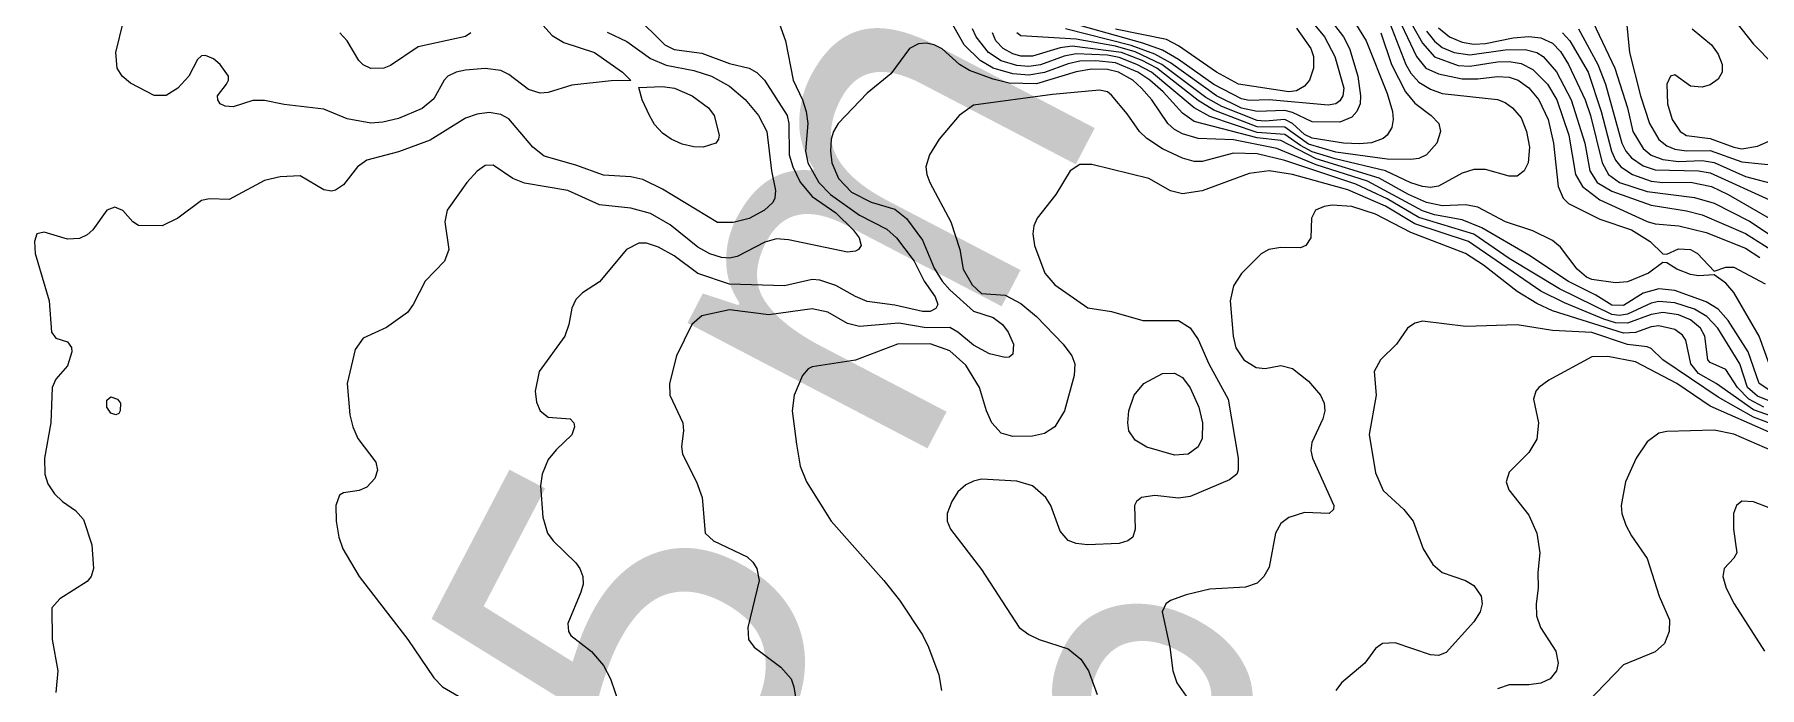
# Model space of a CAD drawing. Extents: x 474277 to 475042, y 254928 to 255625.
# Drawn here: x 474951.96 to 474985.54, y 255271.63 to 255284.34 of the extents above; entities that cross this region are included whole.
import ezdxf

# ---------------------------------------------------------------- set-up
doc = ezdxf.new("R2010")
doc.units = 0
doc.header["$MEASUREMENT"] = 0
doc.layers.add('BaseMapV2_DTM_export_MonNov09090547073261 — entities', color=1, linetype='CONTINUOUS')
doc.styles.get("Standard").update_dxf_attribs({"font": 'romans.shx'})

msp = doc.modelspace()

# ---------------------------------------------------------------- linework, layer by layer
at = {"layer": 'BaseMapV2_DTM_export_MonNov09090547073261 — entities', "color": 15, "linetype": 'Continuous', "true_color": 0xb7484b}
for points in [[(474966.363, 255284.833, 85.25), (474966.582, 255284.22, 85.25), (474966.734, 255283.453, 85.25), (474966.912, 255283.07, 85.25), (474966.983, 255282.84, 85.25), (474967.014, 255282.609, 85.25), (474966.969, 255282.073, 85.25), (474967.015, 255281.843, 85.25), (474967.228, 255281.459, 85.25), (474967.459, 255281.229, 85.25), (474968.02, 255280.827, 85.25), (474968.556, 255280.549, 85.25), (474968.741, 255280.386, 85.25), (474969.087, 255279.926, 85.25), (474969.283, 255279.542, 85.25), (474969.495, 255279.236, 85.25), (474969.546, 255279.082, 85.25), (474969.507, 255279.006, 85.25), (474969.4, 255278.951, 85.25), (474969.246, 255278.95, 85.25), (474968.71, 255279.072, 85.25), (474968.173, 255279.141, 85.25), (474967.943, 255279.238, 85.25), (474967.559, 255279.458, 85.25), (474967.253, 255279.562, 85.25), (474967.099, 255279.569, 85.25), (474966.563, 255279.451, 85.25), (474965.489, 255279.483, 85.25), (474964.876, 255279.687, 85.25), (474964.416, 255280.034, 85.25), (474964.109, 255280.204, 85.25), (474963.879, 255280.28, 85.25), (474963.726, 255280.277, 85.25), (474963.488, 255280.156, 85.25), (474962.959, 255279.524, 85.25), (474962.628, 255279.312, 85.25), (474962.499, 255279.185, 85.25), (474962.422, 255279.016, 85.25), (474962.364, 255278.699, 85.25), (474962.285, 255278.469, 85.25), (474961.787, 255277.779, 85.25), (474961.707, 255277.396, 85.25), (474961.732, 255277.183, 85.25), (474961.808, 255277.012, 85.25), (474961.962, 255276.893, 85.25), (474962.389, 255276.859, 85.25), (474962.461, 255276.782, 85.25), (474962.476, 255276.705, 85.25), (474962.422, 255276.546, 85.25), (474962.115, 255276.258, 85.25), (474961.962, 255276.07, 85.25), (474961.844, 255275.785, 85.25), (474961.816, 255275.555, 85.25), (474961.857, 255274.942, 85.25), (474961.952, 255274.635, 85.25), (474962.057, 255274.482, 85.25), (474962.499, 255274.058, 85.25), (474962.579, 255273.945, 85.25), (474962.636, 255273.792, 85.25), (474962.641, 255273.638, 85.25), (474962.601, 255273.485, 85.25), (474962.345, 255272.872, 85.25), (474962.357, 255272.718, 85.25), (474962.402, 255272.642, 85.25), (474962.806, 255272.332, 85.25), (474963.036, 255272.06, 85.25), (474963.178, 255271.798, 85.25), (474963.342, 255271.306, 85.25)], [(474978.391, 255284.91, 85.25), (474978.863, 255283.913, 85.25), (474979.047, 255283.683, 85.25), (474979.291, 255283.577, 85.25), (474979.751, 255283.481, 85.25), (474980.058, 255283.477, 85.25), (474980.441, 255283.527, 85.25), (474980.671, 255283.513, 85.25), (474980.842, 255283.453, 85.25), (474981.055, 255283.301, 85.25), (474981.244, 255283.07, 85.25), (474981.427, 255282.686, 85.25), (474981.53, 255282.226, 85.25), (474981.625, 255281.383, 85.25), (474981.723, 255281.153, 85.25), (474981.821, 255281.05, 85.25), (474982.435, 255280.746, 85.25), (474983.051, 255280.539, 85.25), (474983.415, 255280.309, 85.25), (474983.661, 255280.073, 85.25), (474983.738, 255280.068, 85.25), (474983.968, 255280.17, 85.25), (474984.198, 255280.159, 85.25), (474984.336, 255280.079, 85.25), (474984.658, 255279.734, 85.25), (474984.888, 255279.809, 85.25), (474985.042, 255279.809, 85.25), (474985.655, 255279.485, 85.25)], [(474978.485, 255285.063, 85), (474978.984, 255284.174, 85), (474979.214, 255283.909, 85), (474979.674, 255283.736, 85), (474979.904, 255283.727, 85), (474980.441, 255283.812, 85), (474980.671, 255283.818, 85), (474980.901, 255283.776, 85), (474981.131, 255283.658, 85), (474981.412, 255283.376, 85), (474981.595, 255283.07, 85), (474981.83, 255282.379, 85), (474981.963, 255281.613, 85), (474982.099, 255281.383, 85), (474982.435, 255281.124, 85), (474983.355, 255280.698, 85), (474983.508, 255280.658, 85), (474983.971, 255280.616, 85), (474984.505, 255280.484, 85), (474985.272, 255280.18, 85), (474985.549, 255280.003, 85)], [(474982.182, 255284.833, 83.75), (474982.725, 255283.683, 83.75), (474982.973, 255282.916, 83.75), (474983.079, 255282.456, 83.75), (474983.278, 255282.123, 83.75), (474983.431, 255281.993, 83.75), (474983.661, 255281.906, 83.75), (474983.968, 255281.87, 83.75), (474984.428, 255281.889, 83.75), (474984.658, 255281.849, 83.75), (474985.272, 255281.58, 83.75), (474985.885, 255281.413, 83.75)], [(474982.914, 255284.986, 83.5), (474983.012, 255283.99, 83.5), (474983.224, 255283.146, 83.5), (474983.402, 255282.609, 83.5), (474983.585, 255282.296, 83.5), (474983.738, 255282.172, 83.5), (474983.892, 255282.109, 83.5), (474984.122, 255282.077, 83.5), (474984.582, 255282.082, 83.5), (474985.195, 255281.86, 83.5), (474985.962, 255281.785, 83.5)], [(474984.735, 255285.029, 83), (474985.425, 255284.156, 83), (474985.815, 255283.76, 83)], [(474961.861, 255284.526, 86), (474962.039, 255284.322, 86), (474962.269, 255284.185, 86), (474962.866, 255283.99, 86), (474963.41, 255283.606, 86), (474963.572, 255283.443, 86), (474963.189, 255283.439, 86), (474962.422, 255283.356, 86), (474961.962, 255283.215, 86), (474961.809, 255283.198, 86), (474961.579, 255283.268, 86), (474961.195, 255283.561, 86), (474961.042, 255283.64, 86), (474960.735, 255283.678, 86), (474960.352, 255283.645, 86), (474960.173, 255283.606, 86), (474960.006, 255283.53, 86), (474959.935, 255283.453, 86), (474959.739, 255283.087, 86), (474959.508, 255282.899, 86), (474959.048, 255282.708, 86), (474958.742, 255282.633, 86), (474958.512, 255282.613, 86), (474958.052, 255282.703, 86), (474957.592, 255282.887, 86), (474956.825, 255282.981, 86), (474956.441, 255283.059, 86), (474956.211, 255283.056, 86), (474955.828, 255282.931, 86), (474955.675, 255282.944, 86), (474955.579, 255282.993, 86), (474955.53, 255283.07, 86), (474955.526, 255283.146, 86), (474955.7, 255283.376, 86), (474955.742, 255283.453, 86), (474955.737, 255283.53, 86), (474955.576, 255283.76, 86), (474955.445, 255283.868, 86), (474955.291, 255283.936, 86), (474955.215, 255283.927, 86), (474955.138, 255283.855, 86), (474954.968, 255283.53, 86), (474954.755, 255283.295, 86), (474954.525, 255283.153, 86), (474954.295, 255283.153, 86), (474953.834, 255283.391, 86), (474953.669, 255283.53, 86), (474953.573, 255283.683, 86), (474953.549, 255283.99, 86), (474953.694, 255284.603, 86)], [(474963.649, 255284.718, 85.5), (474964.232, 255284.143, 85.5), (474964.416, 255284.048, 85.5), (474964.953, 255283.976, 85.5), (474965.489, 255283.78, 85.5), (474965.873, 255283.685, 85.5), (474966.026, 255283.601, 85.5), (474966.174, 255283.453, 85.5), (474966.615, 255282.763, 85.5), (474966.649, 255282.609, 85.5), (474966.656, 255281.996, 85.5), (474966.722, 255281.766, 85.5), (474966.869, 255281.47, 85.5), (474967.099, 255281.188, 85.5), (474967.559, 255280.872, 85.5), (474967.902, 255280.539, 85.5), (474968.017, 255280.386, 85.5), (474968.053, 255280.233, 85.5), (474968.003, 255280.156, 85.5), (474967.943, 255280.126, 85.5), (474967.79, 255280.104, 85.5), (474966.639, 255280.346, 85.5), (474966.409, 255280.362, 85.5), (474966.179, 255280.301, 85.5), (474965.643, 255280.022, 85.5), (474965.489, 255279.99, 85.5), (474965.336, 255279.999, 85.5), (474965.106, 255280.073, 85.5), (474964.876, 255280.2, 85.5), (474964.339, 255280.637, 85.5), (474963.956, 255280.854, 85.5), (474963.572, 255280.961, 85.5), (474962.959, 255281.026, 85.5), (474962.346, 255281.307, 85.5), (474961.502, 255281.45, 85.5), (474961.272, 255281.54, 85.5), (474960.889, 255281.801, 85.5), (474960.735, 255281.794, 85.5), (474960.582, 255281.683, 85.5), (474960.379, 255281.459, 85.5), (474959.997, 255280.923, 85.5), (474959.953, 255280.693, 85.5), (474960.028, 255280.156, 85.5), (474959.944, 255279.926, 85.5), (474959.569, 255279.542, 85.5), (474959.337, 255279.082, 85.5), (474959.226, 255278.929, 85.5), (474958.818, 255278.637, 85.5), (474958.358, 255278.427, 85.5), (474958.205, 255278.209, 85.5), (474958.052, 255277.549, 85.5), (474958.099, 255276.935, 85.5), (474958.158, 255276.705, 85.5), (474958.257, 255276.475, 85.5), (474958.605, 255276.015, 85.5), (474958.642, 255275.862, 85.5), (474958.588, 255275.696, 85.5), (474958.435, 255275.53, 85.5), (474958.282, 255275.467, 85.5), (474957.975, 255275.42, 85.5), (474957.898, 255275.372, 85.5), (474957.826, 255275.172, 85.5), (474957.837, 255274.865, 85.5), (474957.886, 255274.558, 85.5), (474957.962, 255274.328, 85.5), (474958.281, 255273.792, 85.5), (474959.228, 255272.565, 85.5), (474959.739, 255271.814, 85.5), (474959.907, 255271.645, 85.5), (474960.297, 255271.415, 85.5)], [(474985.727, 255277.932, 85.25), (474985.535, 255278.469, 85.25), (474985.042, 255279.321, 85.25), (474984.888, 255279.501, 85.25), (474984.658, 255279.661, 85.25), (474984.352, 255279.645, 85.25), (474984.198, 255279.668, 85.25), (474983.933, 255279.772, 85.25), (474983.738, 255279.898, 85.25), (474983.661, 255279.9, 85.25), (474983.379, 255279.696, 85.25), (474982.971, 255279.528, 85.25), (474982.741, 255279.507, 85.25), (474982.281, 255279.572, 85.25), (474982.173, 255279.619, 85.25), (474981.99, 255279.772, 85.25), (474981.668, 255280.199, 85.25), (474981.515, 255280.33, 85.25), (474981.131, 255280.519, 85.25), (474980.598, 255280.693, 85.25), (474980.058, 255280.982, 85.25), (474979.828, 255281.027, 85.25), (474979.368, 255281.005, 85.25), (474979.061, 255281.069, 85.25), (474978.707, 255281.229, 85.25), (474978.141, 255281.547, 85.25), (474976.914, 255281.918, 85.25), (474976.224, 255282.279, 85.25), (474975.764, 255282.328, 85.25), (474974.537, 255282.649, 85.25), (474974.307, 255282.808, 85.25), (474973.934, 255283.223, 85.25), (474973.672, 255283.453, 85.25), (474973.442, 255283.606, 85.25), (474973.004, 255283.792, 85.25), (474972.62, 255283.832, 85.25), (474972.313, 255283.824, 85.25), (474972.083, 255283.773, 85.25), (474971.623, 255283.601, 85.25), (474971.317, 255283.552, 85.25), (474971.01, 255283.576, 85.25), (474970.627, 255283.686, 85.25), (474970.374, 255283.836, 85.25), (474970.063, 255284.143, 85.25), (474969.758, 255284.68, 85.25)], [(474978.294, 255284.694, 85.5), (474978.659, 255283.76, 85.5), (474978.754, 255283.586, 85.5), (474978.908, 255283.414, 85.5), (474979.138, 255283.277, 85.5), (474979.368, 255283.195, 85.5), (474980.441, 255283.074, 85.5), (474980.594, 255283.016, 85.5), (474980.736, 255282.916, 85.5), (474980.901, 255282.719, 85.5), (474981.009, 255282.456, 85.5), (474981.063, 255282.149, 85.5), (474981.04, 255281.843, 85.5), (474980.964, 255281.689, 85.5), (474980.824, 255281.585, 85.5), (474980.671, 255281.581, 85.5), (474980.211, 255281.711, 85.5), (474979.981, 255281.711, 85.5), (474979.751, 255281.645, 85.5), (474979.291, 255281.39, 85.5), (474979.138, 255281.364, 85.5), (474978.984, 255281.381, 85.5), (474978.754, 255281.456, 85.5), (474978.263, 255281.689, 85.5), (474977.282, 255281.919, 85.5), (474976.837, 255282.06, 85.5), (474976.607, 255282.181, 85.5), (474976.301, 255282.398, 85.5), (474975.764, 255282.437, 85.5), (474974.844, 255282.745, 85.5), (474974.537, 255282.915, 85.5), (474973.706, 255283.606, 85.5), (474973.423, 255283.76, 85.5), (474973.08, 255283.895, 85.5), (474972.85, 255283.938, 85.5), (474972.237, 255283.968, 85.5), (474972.007, 255283.923, 85.5), (474971.547, 255283.754, 85.5), (474971.317, 255283.719, 85.5), (474971.087, 255283.737, 85.5), (474970.78, 255283.832, 85.5), (474970.536, 255283.99, 85.5), (474970.291, 255284.296, 85.5), (474970.223, 255284.45, 85.5)], [(474977.698, 255284.526, 86), (474977.886, 255284.22, 86), (474978.294, 255283.193, 86), (474978.4, 255282.84, 86), (474978.414, 255282.686, 86), (474978.384, 255282.533, 86), (474978.294, 255282.38, 86), (474978.217, 255282.316, 86), (474977.987, 255282.232, 86), (474977.757, 255282.214, 86), (474977.445, 255282.226, 86), (474976.837, 255282.322, 86), (474976.684, 255282.396, 86), (474976.454, 255282.609, 86), (474976.303, 255282.686, 86), (474975.917, 255282.653, 86), (474975.764, 255282.669, 86), (474975.074, 255282.938, 86), (474974.767, 255283.115, 86), (474973.905, 255283.76, 86), (474973.387, 255284.002, 86), (474973.004, 255284.114, 86), (474972.237, 255284.254, 86), (474971.163, 255284.313, 86), (474971.085, 255284.373, 86)], [(474977.271, 255284.526, 86.25), (474977.442, 255284.296, 86.25), (474977.562, 255284.066, 86.25), (474977.721, 255283.53, 86.25), (474977.773, 255283.146, 86.25), (474977.766, 255282.993, 86.25), (474977.705, 255282.84, 86.25), (474977.604, 255282.732, 86.25), (474977.374, 255282.638, 86.25), (474976.837, 255282.643, 86.25), (474976.454, 255282.824, 86.25), (474976.301, 255282.865, 86.25), (474975.764, 255282.843, 86.25), (474975.457, 255282.908, 86.25), (474974.972, 255283.146, 86.25), (474974.077, 255283.788, 86.25), (474973.77, 255283.961, 86.25), (474973.31, 255284.128, 86.25), (474972.032, 255284.45, 86.25)], [(474976.82, 255284.603, 86.5), (474977.075, 255284.296, 86.5), (474977.276, 255283.913, 86.5), (474977.448, 255283.3, 86.5), (474977.43, 255283.146, 86.5), (474977.374, 255283.05, 86.5), (474977.296, 255282.993, 86.5), (474977.144, 255282.967, 86.5), (474975.994, 255283.072, 86.5), (474975.61, 255283.059, 86.5), (474975.457, 255283.086, 86.5), (474974.92, 255283.369, 86.5), (474974.23, 255283.855, 86.5), (474973.924, 255284.035, 86.5), (474973.54, 255284.176, 86.5), (474972.313, 255284.52, 86.5)], [(474976.381, 255283.223, 86.75), (474975.4, 255283.376, 86.75), (474974.975, 255283.606, 86.75), (474974.23, 255284.121, 86.75), (474974, 255284.246, 86.75), (474973.004, 255284.444, 86.75)], [(474976.531, 255284.466, 86.75), (474976.809, 255284.066, 86.75), (474976.859, 255283.913, 86.75), (474976.862, 255283.683, 86.75), (474976.78, 255283.453, 86.75), (474976.684, 255283.333, 86.75), (474976.531, 255283.245, 86.75), (474976.381, 255283.223, 86.75)], [(474979.291, 255284.472, 84.5), (474979.51, 255284.296, 84.5), (474979.751, 255284.191, 84.5), (474979.981, 255284.155, 84.5), (474980.211, 255284.166, 84.5), (474980.748, 255284.277, 84.5), (474981.055, 255284.305, 84.5), (474981.285, 255284.275, 84.5), (474981.515, 255284.172, 84.5), (474981.668, 255284.01, 84.5), (474981.824, 255283.76, 84.5), (474982.146, 255283.07, 84.5), (474982.251, 255282.763, 84.5), (474982.477, 255281.843, 84.5), (474982.6, 255281.613, 84.5), (474982.818, 255281.459, 84.5), (474983.355, 255281.285, 84.5), (474984.275, 255281.168, 84.5), (474984.658, 255281.056, 84.5), (474985.348, 255280.705, 84.5), (474985.732, 255280.455, 84.5)], [(474982.021, 255284.45, 84), (474982.394, 255283.76, 84), (474982.545, 255283.376, 84), (474982.863, 255282.226, 84), (474982.938, 255282.073, 84), (474983.048, 255281.943, 84), (474983.278, 255281.786, 84), (474983.508, 255281.708, 84), (474984.352, 255281.688, 84), (474984.582, 255281.646, 84), (474985.808, 255281.089, 84)], [(474984.232, 255284.45, 83.25), (474984.608, 255284.143, 83.25), (474984.735, 255283.962, 83.25), (474984.818, 255283.76, 83.25), (474984.815, 255283.606, 83.25), (474984.735, 255283.472, 83.25), (474984.582, 255283.364, 83.25), (474984.428, 255283.315, 83.25), (474984.198, 255283.333, 83.25), (474983.892, 255283.554, 83.25), (474983.807, 255283.53, 83.25), (474983.736, 255283.376, 83.25), (474983.748, 255282.993, 83.25), (474983.841, 255282.686, 83.25), (474983.998, 255282.456, 83.25), (474984.122, 255282.375, 83.25), (474984.582, 255282.316, 83.25), (474985.042, 255282.146, 83.25), (474985.195, 255282.119, 83.25), (474985.502, 255282.166, 83.25), (474986.038, 255282.4, 83.25)], [(474963.112, 255284.389, 85.75), (474963.496, 255284.204, 85.75), (474963.956, 255283.877, 85.75), (474964.262, 255283.743, 85.75), (474964.799, 255283.641, 85.75), (474965.142, 255283.53, 85.75), (474965.489, 255283.337, 85.75), (474965.796, 255283.074, 85.75), (474966.054, 255282.763, 85.75), (474966.218, 255282.456, 85.75), (474966.309, 255281.689, 85.75), (474966.389, 255281.306, 85.75), (474966.374, 255281.153, 85.75), (474966.333, 255281.072, 85.75), (474966.176, 255280.923, 85.75), (474965.873, 255280.757, 85.75), (474965.566, 255280.679, 85.75), (474965.259, 255280.68, 85.75), (474964.186, 255281.333, 85.75), (474963.802, 255281.521, 85.75), (474963.572, 255281.569, 85.75), (474963.036, 255281.603, 85.75), (474962.499, 255281.801, 85.75), (474961.885, 255281.976, 85.75), (474961.662, 255282.149, 85.75), (474961.195, 255282.701, 85.75), (474961.042, 255282.784, 85.75), (474960.812, 255282.825, 85.75), (474960.582, 255282.793, 85.75), (474960.352, 255282.715, 85.75), (474959.662, 255282.285, 85.75), (474959.048, 255282.058, 85.75), (474958.435, 255281.895, 85.75), (474958.253, 255281.766, 85.75), (474957.975, 255281.416, 85.75), (474957.822, 255281.309, 85.75), (474957.745, 255281.292, 85.75), (474957.592, 255281.319, 85.75), (474957.132, 255281.587, 85.75), (474956.748, 255281.572, 85.75), (474956.441, 255281.498, 85.75), (474955.751, 255281.13, 85.75), (474955.368, 255281.142, 85.75), (474955.215, 255281.108, 85.75), (474954.755, 255280.763, 85.75), (474954.448, 255280.617, 85.75), (474953.988, 255280.622, 85.75), (474953.874, 255280.693, 85.75), (474953.681, 255280.918, 85.75), (474953.528, 255280.978, 85.75), (474953.374, 255280.923, 85.75), (474953.097, 255280.539, 85.75), (474952.991, 255280.443, 85.75), (474952.838, 255280.369, 85.75), (474952.608, 255280.36, 85.75), (474952.148, 255280.492, 85.75), (474952.006, 255280.463, 85.75), (474951.963, 255280.309, 85.75), (474951.978, 255280.079, 85.75), (474952.25, 255279.159, 85.75), (474952.294, 255278.546, 85.75), (474952.378, 255278.431, 85.75), (474952.608, 255278.357, 85.75), (474952.684, 255278.248, 85.75), (474952.691, 255278.162, 85.75), (474952.608, 255277.892, 85.75), (474952.378, 255277.63, 85.75), (474952.31, 255277.472, 85.75), (474952.283, 255276.782, 85.75), (474952.155, 255276.092, 85.75), (474952.162, 255275.785, 85.75), (474952.224, 255275.592, 85.75), (474952.351, 255275.402, 85.75), (474952.51, 255275.249, 85.75), (474952.761, 255275.074, 85.75), (474952.914, 255274.897, 85.75), (474953.078, 255274.405, 85.75), (474953.112, 255273.945, 85.75), (474953.069, 255273.792, 85.75), (474952.991, 255273.69, 85.75), (474952.454, 255273.358, 85.75), (474952.3, 255273.178, 85.75), (474952.306, 255272.565, 85.75), (474952.415, 255271.952, 85.75), (474952.378, 255271.532, 85.75)], [(474958.765, 255283.683, 86.25), (474958.512, 255283.678, 86.25), (474958.358, 255283.752, 86.25), (474958.278, 255283.836, 86.25), (474958.047, 255284.22, 86.25), (474957.905, 255284.373, 86.25)], [(474960.459, 255284.373, 86.25), (474960.352, 255284.303, 86.25), (474959.432, 255284.099, 86.25), (474958.895, 255283.738, 86.25), (474958.765, 255283.683, 86.25)], [(474985.762, 255277.396, 85), (474985.536, 255277.549, 85), (474985.321, 255278.162, 85), (474984.935, 255278.776, 85), (474984.735, 255278.994, 85), (474984.505, 255279.137, 85), (474983.892, 255279.356, 85), (474983.585, 255279.393, 85), (474983.278, 255279.308, 85), (474982.895, 255279.066, 85), (474982.665, 255279.074, 85), (474982.358, 255279.268, 85), (474981.821, 255279.531, 85), (474981.055, 255280.045, 85), (474980.134, 255280.577, 85), (474979.751, 255280.732, 85), (474979.214, 255280.834, 85), (474978.984, 255280.909, 85), (474977.911, 255281.485, 85), (474976.914, 255281.802, 85), (474976.147, 255282.123, 85), (474975.304, 255282.294, 85), (474974.614, 255282.32, 85), (474974.307, 255282.406, 85), (474974.154, 255282.492, 85), (474974.026, 255282.609, 85), (474973.71, 255283.07, 85), (474973.515, 255283.3, 85), (474973.341, 255283.453, 85), (474973.066, 255283.606, 85), (474972.85, 255283.659, 85), (474972.543, 255283.667, 85), (474972.237, 255283.614, 85), (474971.47, 255283.383, 85), (474970.933, 255283.395, 85), (474970.627, 255283.469, 85), (474970.166, 255283.639, 85), (474969.971, 255283.76, 85), (474969.63, 255284.06, 85), (474969.476, 255284.142, 85), (474969.323, 255284.175, 85), (474969.17, 255284.161, 85), (474968.994, 255284.066, 85), (474968.633, 255283.575, 85), (474968.173, 255283.2, 85), (474967.606, 255282.609, 85), (474967.515, 255282.456, 85), (474967.472, 255282.303, 85), (474967.455, 255282.073, 85), (474967.483, 255281.843, 85), (474967.615, 255281.536, 85), (474967.866, 255281.272, 85), (474968.25, 255281.076, 85), (474968.71, 255280.941, 85), (474968.94, 255280.757, 85), (474969.246, 255280.336, 85), (474969.476, 255279.793, 85), (474969.631, 255279.542, 85), (474969.783, 255279.369, 85), (474970.243, 255278.955, 85), (474970.627, 255278.832, 85), (474970.806, 255278.699, 85), (474970.914, 255278.546, 85), (474971.018, 255278.316, 85), (474971.01, 255278.116, 85), (474970.933, 255278.062, 85), (474970.857, 255278.052, 85), (474970.55, 255278.122, 85), (474970.243, 255278.292, 85), (474969.936, 255278.546, 85), (474969.783, 255278.635, 85), (474969.323, 255278.629, 85), (474968.786, 255278.719, 85), (474968.02, 255278.66, 85), (474967.79, 255278.717, 85), (474967.406, 255278.937, 85), (474967.099, 255279.001, 85), (474966.256, 255278.886, 85), (474965.489, 255278.982, 85), (474964.953, 255278.867, 85), (474964.757, 255278.699, 85), (474964.459, 255278.086, 85), (474964.324, 255277.549, 85), (474964.329, 255277.319, 85), (474964.581, 255276.782, 85), (474964.599, 255276.629, 85), (474964.555, 255276.322, 85), (474964.574, 255276.169, 85), (474964.85, 255275.632, 85), (474964.962, 255275.325, 85), (474965.017, 255274.635, 85), (474965.183, 255274.482, 85), (474965.836, 255274.175, 85), (474965.949, 255274.071, 85), (474966.025, 255273.945, 85), (474966.071, 255273.715, 85), (474965.849, 255272.795, 85), (474965.86, 255272.565, 85), (474965.973, 255272.412, 85), (474966.491, 255272.028, 85), (474966.69, 255271.798, 85), (474966.743, 255271.645, 85), (474966.831, 255271.108, 85)], [(474978.169, 255284.373, 85.75), (474978.378, 255283.76, 85.75), (474978.651, 255283.223, 85.75), (474978.831, 255283.007, 85.75), (474979.153, 255282.763, 85.75), (474979.298, 255282.609, 85.75), (474979.333, 255282.456, 85.75), (474979.263, 255282.226, 85.75), (474979.059, 255281.996, 85.75), (474978.908, 255281.93, 85.75), (474978.754, 255281.906, 85.75), (474978.294, 255281.915, 85.75), (474977.297, 255282.052, 85.75), (474976.761, 255282.207, 85.75), (474976.301, 255282.535, 85.75), (474975.764, 255282.543, 85.75), (474974.92, 255282.87, 85.75), (474974.614, 255283.058, 85.75), (474973.811, 255283.683, 85.75), (474973.526, 255283.836, 85.75), (474973.12, 255283.99, 85.75), (474972.16, 255284.114, 85.75), (474971.93, 255284.079, 85.75), (474971.393, 255283.923, 85.75), (474971.163, 255283.923, 85.75), (474971.01, 255283.965, 85.75), (474970.82, 255284.066, 85.75), (474970.678, 255284.22, 85.75), (474970.614, 255284.373, 85.75)], [(474979.061, 255284.409, 84.75), (474979.214, 255284.212, 84.75), (474979.368, 255284.09, 84.75), (474979.598, 255283.991, 84.75), (474979.904, 255283.948, 84.75), (474980.594, 255284.045, 84.75), (474980.978, 255284.047, 84.75), (474981.208, 255283.99, 84.75), (474981.33, 255283.913, 84.75), (474981.591, 255283.612, 84.75), (474981.875, 255283.07, 84.75), (474982.14, 255282.226, 84.75), (474982.241, 255281.689, 84.75), (474982.383, 255281.459, 84.75), (474982.665, 255281.29, 84.75), (474983.431, 255281.021, 84.75), (474984.122, 255280.912, 84.75), (474984.428, 255280.829, 84.75), (474985.272, 255280.465, 84.75), (474985.76, 255280.156, 84.75)], [(474981.707, 255284.373, 84.25), (474981.852, 255284.22, 84.25), (474982.205, 255283.608, 84.25), (474982.46, 255282.84, 84.25), (474982.66, 255282.073, 84.25), (474982.741, 255281.893, 84.25), (474982.842, 255281.766, 84.25), (474983.072, 255281.613, 84.25), (474983.431, 255281.489, 84.25), (474983.661, 255281.462, 84.25), (474984.198, 255281.466, 84.25), (474984.609, 255281.383, 84.25), (474984.933, 255281.229, 84.25), (474985.732, 255280.764, 84.25)], [(474964.98, 255282.149, 86), (474964.799, 255282.154, 86), (474964.569, 255282.208, 86), (474964.356, 255282.303, 86), (474964.186, 255282.419, 86), (474964.032, 255282.59, 86), (474963.932, 255282.763, 86), (474963.795, 255283.07, 86), (474963.726, 255283.313, 86), (474964.186, 255283.327, 86), (474964.419, 255283.3, 86), (474964.763, 255283.146, 86), (474965.082, 255282.916, 86), (474965.191, 255282.763, 86), (474965.29, 255282.379, 86), (474965.279, 255282.303, 86), (474965.223, 255282.226, 86), (474964.98, 255282.149, 86)], [(474985.808, 255277.178, 84.75), (474985.502, 255277.3, 84.75), (474985.31, 255277.472, 84.75), (474985.156, 255277.932, 84.75), (474984.733, 255278.622, 84.75), (474984.519, 255278.852, 84.75), (474984.275, 255278.994, 84.75), (474983.892, 255279.119, 84.75), (474983.585, 255279.144, 84.75), (474983.431, 255279.11, 84.75), (474982.971, 255278.896, 84.75), (474982.818, 255278.87, 84.75), (474982.665, 255278.888, 84.75), (474981.646, 255279.389, 84.75), (474980.671, 255279.982, 84.75), (474979.981, 255280.452, 84.75), (474978.908, 255280.779, 84.75), (474978.294, 255281.144, 84.75), (474977.681, 255281.427, 84.75), (474976.301, 255281.887, 84.75), (474975.764, 255282.016, 84.75), (474975.304, 255282.031, 84.75), (474974.69, 255281.871, 84.75), (474974.537, 255281.872, 84.75), (474974.307, 255281.932, 84.75), (474973.924, 255282.119, 84.75), (474973.617, 255282.317, 84.75), (474973.474, 255282.456, 84.75), (474973.234, 255282.797, 84.75), (474972.927, 255283.16, 84.75), (474972.847, 255283.223, 84.75), (474972.697, 255283.26, 84.75), (474971.777, 255283.176, 84.75), (474970.243, 255282.964, 84.75), (474969.962, 255282.763, 84.75), (474969.572, 255282.303, 84.75), (474969.383, 255281.996, 84.75), (474969.313, 255281.766, 84.75), (474969.331, 255281.613, 84.75), (474969.392, 255281.459, 84.75), (474969.799, 255280.693, 84.75), (474969.975, 255280.156, 84.75), (474970.042, 255279.772, 84.75), (474970.217, 255279.466, 84.75), (474970.397, 255279.298, 84.75), (474970.857, 255279.265, 84.75), (474971.163, 255279.102, 84.75), (474971.468, 255278.852, 84.75), (474971.985, 255278.316, 84.75), (474972.157, 255278.086, 84.75), (474972.211, 255277.932, 84.75), (474972.2, 255277.702, 84.75), (474972.013, 255277.012, 84.75), (474971.828, 255276.705, 84.75), (474971.623, 255276.571, 84.75), (474971.393, 255276.525, 84.75), (474971.01, 255276.514, 84.75), (474970.78, 255276.582, 84.75), (474970.597, 255276.782, 84.75), (474970.496, 255277.012, 84.75), (474970.359, 255277.472, 84.75), (474970.09, 255277.905, 84.75), (474969.783, 255278.18, 84.75), (474969.4, 255278.322, 84.75), (474968.761, 255278.316, 84.75), (474967.943, 255278.003, 84.75), (474967.099, 255277.872, 84.75), (474967.023, 255277.834, 84.75), (474966.91, 255277.702, 84.75), (474966.753, 255277.319, 84.75), (474966.711, 255277.012, 84.75), (474966.793, 255276.368, 84.75), (474966.869, 255275.939, 84.75), (474966.989, 255275.632, 84.75), (474967.471, 255274.865, 84.75), (474968.495, 255273.715, 84.75), (474968.798, 255273.332, 84.75), (474969.246, 255272.655, 84.75), (474969.366, 255272.412, 84.75), (474969.564, 255271.875, 84.75), (474969.62, 255271.568, 84.75)], [(474985.629, 255277.089, 84.5), (474985.334, 255277.242, 84.5), (474985.112, 255277.472, 84.5), (474984.888, 255277.823, 84.5), (474984.582, 255277.958, 84.5), (474984.534, 255278.009, 84.5), (474984.478, 255278.469, 84.5), (474984.394, 255278.622, 84.5), (474984.198, 255278.789, 84.5), (474983.968, 255278.883, 84.5), (474983.661, 255278.929, 84.5), (474983.431, 255278.892, 84.5), (474982.971, 255278.722, 84.5), (474982.741, 255278.729, 84.5), (474982.511, 255278.801, 84.5), (474981.745, 255279.119, 84.5), (474981.285, 255279.345, 84.5), (474979.875, 255280.309, 84.5), (474978.831, 255280.655, 84.5), (474978.264, 255280.999, 84.5), (474977.527, 255281.318, 84.5), (474976.454, 255281.613, 84.5), (474975.994, 255281.687, 84.5), (474975.61, 255281.634, 84.5), (474974.69, 255281.295, 84.5), (474974.307, 255281.24, 84.5), (474974.077, 255281.299, 84.5), (474973.655, 255281.536, 84.5), (474972.543, 255281.814, 84.5), (474972.313, 255281.814, 84.5), (474972.121, 255281.689, 84.5), (474971.845, 255281.229, 84.5), (474971.479, 255280.769, 84.5), (474971.416, 255280.616, 84.5), (474971.397, 255280.463, 84.5), (474971.426, 255280.233, 84.5), (474971.632, 255279.696, 84.5), (474971.824, 255279.466, 84.5), (474972.467, 255279.023, 84.5), (474972.927, 255278.947, 84.5), (474973.54, 255278.776, 84.5), (474974.23, 255278.773, 84.5), (474974.46, 255278.632, 84.5), (474974.614, 255278.401, 84.5), (474974.825, 255277.932, 84.5), (474975.198, 255277.242, 84.5), (474975.393, 255276.092, 84.5), (474975.396, 255275.862, 84.5), (474975.366, 255275.785, 84.5), (474975.227, 255275.675, 84.5), (474974.46, 255275.35, 84.5), (474974.23, 255275.314, 84.5), (474973.77, 255275.369, 84.5), (474973.512, 255275.325, 84.5), (474973.416, 255275.249, 84.5), (474973.378, 255275.172, 84.5), (474973.391, 255274.712, 84.5), (474973.343, 255274.558, 84.5), (474973.248, 255274.482, 84.5), (474973.08, 255274.433, 84.5), (474972.463, 255274.405, 84.5), (474972.237, 255274.431, 84.5), (474972.083, 255274.492, 84.5), (474971.93, 255274.671, 84.5), (474971.75, 255275.172, 84.5), (474971.65, 255275.325, 84.5), (474971.393, 255275.553, 84.5), (474971.087, 255275.643, 84.5), (474970.397, 255275.684, 84.5), (474970.243, 255275.648, 84.5), (474970.09, 255275.572, 84.5), (474969.936, 255275.44, 84.5), (474969.817, 255275.249, 84.5), (474969.732, 255275.019, 84.5), (474969.731, 255274.865, 84.5), (474969.794, 255274.712, 84.5), (474970.397, 255273.924, 84.5), (474971.129, 255272.795, 84.5), (474971.317, 255272.661, 84.5), (474971.523, 255272.565, 84.5), (474972.083, 255272.38, 84.5), (474972.332, 255272.182, 84.5), (474972.478, 255271.952, 84.5), (474972.652, 255271.491, 84.5)], [(474986.038, 255276.819, 84.25), (474985.425, 255277.036, 84.25), (474984.701, 255277.549, 84.25), (474984.352, 255277.745, 84.25), (474984.204, 255277.932, 84.25), (474984.109, 255278.392, 84.25), (474984.045, 255278.487, 84.25), (474983.892, 255278.601, 84.25), (474983.585, 255278.673, 84.25), (474983.431, 255278.65, 84.25), (474983.125, 255278.539, 84.25), (474982.895, 255278.528, 84.25), (474981.515, 255278.964, 84.25), (474981.208, 255279.103, 84.25), (474980.824, 255279.341, 84.25), (474980.172, 255279.849, 84.25), (474979.817, 255280.079, 84.25), (474978.754, 255280.484, 84.25), (474978.069, 255280.846, 84.25), (474977.604, 255280.996, 84.25), (474977.221, 255281.017, 84.25), (474977.067, 255280.994, 84.25), (474976.898, 255280.923, 84.25), (474976.82, 255280.769, 84.25), (474976.805, 255280.386, 84.25), (474976.71, 255280.233, 84.25), (474976.607, 255280.19, 84.25), (474976.224, 255280.196, 84.25), (474975.99, 255280.156, 84.25), (474975.841, 255280.073, 84.25), (474975.457, 255279.692, 84.25), (474975.304, 255279.449, 84.25), (474975.239, 255279.159, 84.25), (474975.299, 255278.469, 84.25), (474975.348, 255278.239, 84.25), (474975.501, 255278.009, 84.25), (474975.744, 255277.856, 84.25), (474975.917, 255277.838, 84.25), (474976.224, 255277.9, 84.25), (474976.454, 255277.84, 84.25), (474976.761, 255277.591, 84.25), (474976.995, 255277.319, 84.25), (474977.071, 255277.165, 84.25), (474977.081, 255277.012, 84.25), (474977.041, 255276.859, 84.25), (474976.826, 255276.399, 84.25), (474976.805, 255276.245, 84.25), (474976.838, 255276.092, 84.25), (474977.254, 255275.172, 84.25), (474977.252, 255275.095, 84.25), (474977.164, 255275.019, 84.25), (474976.684, 255275.035, 84.25), (474976.377, 255274.938, 84.25), (474976.224, 255274.822, 84.25), (474976.122, 255274.635, 84.25), (474975.994, 255273.971, 84.25), (474975.892, 255273.792, 84.25), (474975.764, 255273.662, 84.25), (474975.534, 255273.581, 84.25), (474974.844, 255273.542, 84.25), (474974.384, 255273.434, 84.25), (474974.077, 255273.322, 84.25), (474973.986, 255273.255, 84.25), (474973.914, 255273.102, 84.25), (474974.062, 255272.412, 84.25), (474974.121, 255271.952, 84.25), (474974.2, 255271.721, 84.25), (474974.384, 255271.459, 84.25)], [(474985.927, 255276.705, 84), (474985.425, 255276.892, 84), (474984.735, 255277.278, 84), (474983.662, 255278.009, 84), (474983.431, 255278.229, 84), (474983.355, 255278.263, 84), (474982.971, 255278.305, 84), (474982.281, 255278.538, 84), (474981.515, 255278.577, 84), (474980.824, 255278.688, 84), (474979.828, 255278.658, 84), (474978.984, 255278.762, 84), (474978.831, 255278.725, 84), (474978.691, 255278.622, 84), (474978.479, 255278.316, 84), (474978.163, 255278.009, 84), (474978.041, 255277.779, 84), (474978.079, 255277.319, 84), (474977.942, 255276.552, 84), (474978.064, 255275.809, 84), (474978.217, 255275.465, 84), (474978.619, 255275.095, 84), (474978.799, 255274.865, 84), (474978.992, 255274.328, 84), (474979.182, 255274.022, 84), (474979.368, 255273.87, 84), (474979.816, 255273.715, 84), (474979.981, 255273.612, 84), (474980.126, 255273.408, 84), (474980.145, 255273.255, 84), (474980.102, 255273.102, 84), (474979.981, 255272.908, 84), (474979.444, 255272.308, 84), (474979.291, 255272.253, 84), (474979.138, 255272.262, 84), (474978.448, 255272.497, 84), (474978.202, 255272.488, 84), (474978.064, 255272.387, 84), (474977.861, 255272.105, 84), (474977.402, 255271.721, 84), (474977.292, 255271.568, 84)], [(474985.732, 255276.602, 83.75), (474984.582, 255277.105, 83.75), (474983.931, 255277.549, 83.75), (474983.125, 255277.968, 83.75), (474982.588, 255278.075, 83.75), (474982.281, 255278.065, 83.75), (474981.438, 255277.609, 83.75), (474981.245, 255277.472, 83.75), (474981.186, 255277.396, 83.75), (474981.145, 255277.242, 83.75), (474981.241, 255276.782, 83.75), (474981.208, 255276.462, 83.75), (474981.055, 255276.203, 83.75), (474980.671, 255275.823, 83.75), (474980.611, 255275.632, 83.75), (474980.663, 255275.479, 83.75), (474981.055, 255274.985, 83.75), (474981.208, 255274.635, 83.75), (474981.264, 255274.252, 83.75), (474981.229, 255273.868, 83.75), (474981.236, 255273.562, 83.75), (474981.195, 255273.255, 83.75), (474981.203, 255273.025, 83.75), (474981.279, 255272.795, 83.75), (474981.579, 255272.335, 83.75), (474981.62, 255272.105, 83.75), (474981.59, 255271.952, 83.75), (474981.468, 255271.798, 83.75), (474981.285, 255271.711, 83.75), (474981.055, 255271.679, 83.75), (474980.671, 255271.681, 83.75), (474980.441, 255271.605, 83.75)], [(474974.421, 255276.169, 84.75), (474974.154, 255276.154, 84.75), (474973.617, 255276.309, 84.75), (474973.387, 255276.443, 84.75), (474973.265, 255276.629, 84.75), (474973.245, 255276.782, 84.75), (474973.266, 255277.012, 84.75), (474973.372, 255277.319, 84.75), (474973.56, 255277.549, 84.75), (474973.924, 255277.74, 84.75), (474974.154, 255277.751, 84.75), (474974.307, 255277.666, 84.75), (474974.46, 255277.463, 84.75), (474974.627, 255277.089, 84.75), (474974.702, 255276.782, 84.75), (474974.69, 255276.478, 84.75), (474974.614, 255276.314, 84.75), (474974.421, 255276.169, 84.75)], [(474953.545, 255276.935, 85.75), (474953.451, 255276.97, 85.75), (474953.372, 255277.089, 85.75), (474953.374, 255277.225, 85.75), (474953.451, 255277.286, 85.75), (474953.58, 255277.242, 85.75), (474953.634, 255277.165, 85.75), (474953.632, 255277.012, 85.75), (474953.604, 255276.962, 85.75), (474953.545, 255276.935, 85.75)], [(474985.935, 255276.169, 83.5), (474985.042, 255276.559, 83.5), (474984.658, 255276.639, 83.5), (474983.738, 255276.616, 83.5), (474983.585, 255276.581, 83.5), (474983.355, 255276.412, 83.5), (474983.142, 255276.092, 83.5), (474982.934, 255275.632, 83.5), (474982.851, 255275.172, 83.5), (474982.865, 255275.019, 83.5), (474982.937, 255274.789, 83.5), (474983.048, 255274.579, 83.5), (474983.355, 255274.141, 83.5), (474983.591, 255273.408, 83.5), (474983.792, 255272.948, 83.5), (474983.781, 255272.718, 83.5), (474983.694, 255272.488, 83.5), (474983.508, 255272.321, 83.5), (474982.895, 255272.068, 83.5), (474982.189, 255271.338, 83.5)], [(474985.732, 255275.127, 83.25), (474985.425, 255275.244, 83.25), (474985.195, 255275.254, 83.25), (474985.094, 255275.172, 83.25), (474985.035, 255275.019, 83.25), (474985.036, 255274.712, 83.25), (474985.1, 255274.252, 83.25), (474985.042, 255274.147, 83.25), (474984.851, 255273.945, 83.25), (474984.826, 255273.792, 83.25), (474984.894, 255273.562, 83.25), (474985.047, 255273.255, 83.25), (474985.637, 255272.335, 83.25)]]:
    msp.add_polyline3d(points, dxfattribs=at)

# ---------------------------------------------------------------- texts
at = {"layer": 'BaseMapV2_DTM_export_MonNov09090547073261 — entities', "color": 250, "true_color": 0x323232, "char_height": 0.2, "width": 17.61571, "attachment_point": 7}
for s, insert, rotation in [('\\fOpen Sans|i0|b0;\\H7.02279;85\\~m', (474963.13, 255264.165), 62.4333), ('\\fOpen Sans|i0|b0;\\H7.02279;82\\~m', (474969.062, 255267.528), 335.6302)]:
    msp.add_mtext(s, dxfattribs=dict(at, insert=insert, rotation=rotation))

doc.saveas('drawing.dxf')
